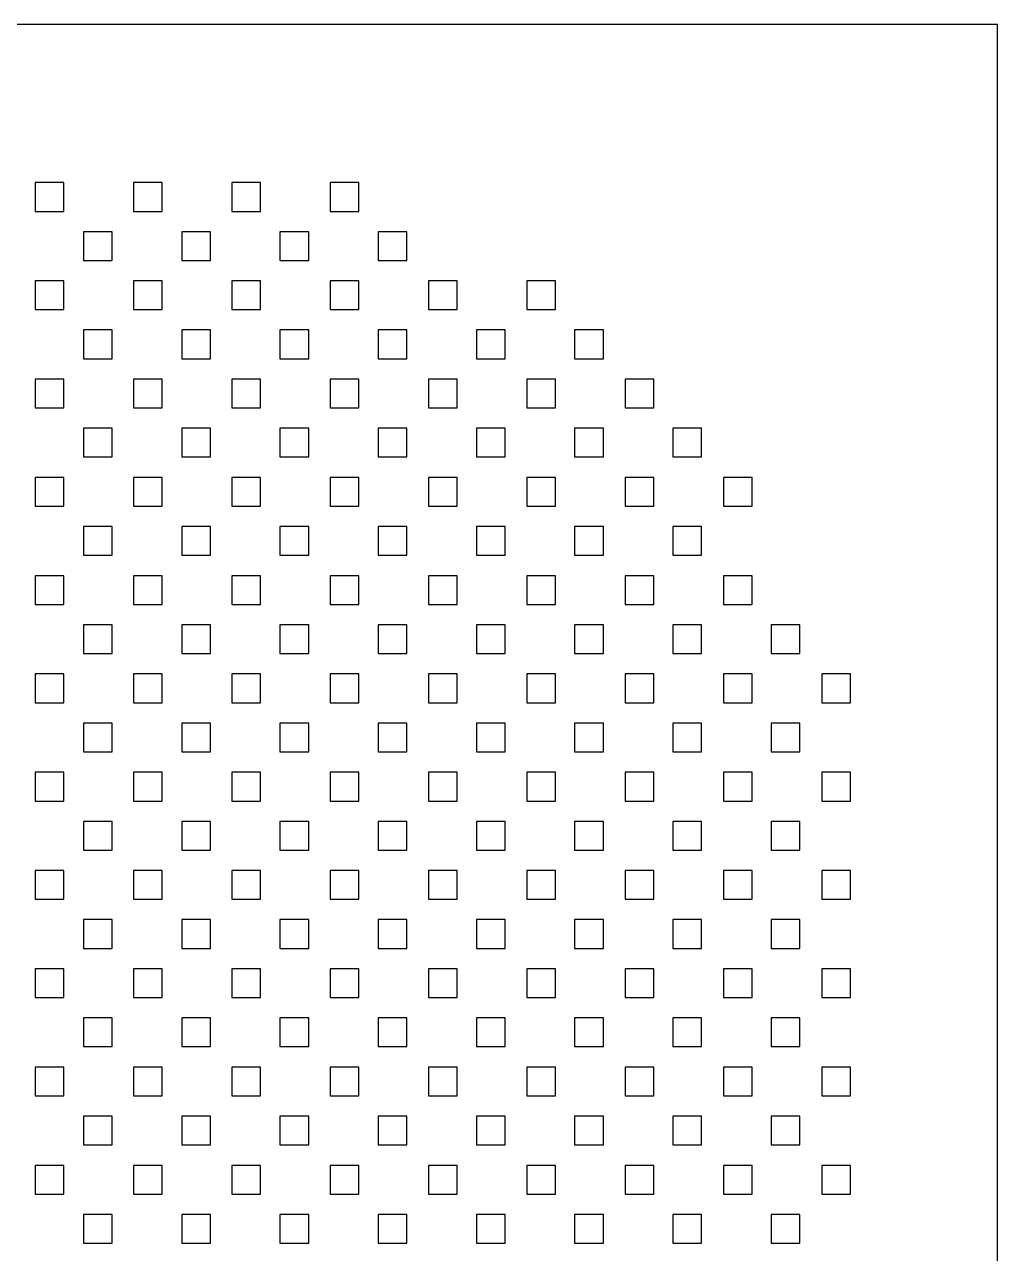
# Model space of a CAD drawing. Header units: millimetres. Extents: x 0 to 99, y -27 to 100.
# Drawn here: x 48.2 to 99, y 35.9 to 100 of the extents above; entities that cross this region are included whole.
import ezdxf

# ---------------------------------------------------------------- set-up
doc = ezdxf.new("R2010")
doc.units = ezdxf.units.MM

msp = doc.modelspace()

# ---------------------------------------------------------------- linework, layer by layer
at = {"color": 7, "linetype": 'Continuous', "lineweight": 25}
for p, q in [((99, 100), (0, 100)), ((99, 0), (99, 100)), ((50.29, 91.75), (48.79, 91.75)), ((48.79, 91.75), (48.79, 90.25)), ((50.29, 90.25), (50.29, 91.75)), ((55.42, 91.75), (53.92, 91.75)), ((53.92, 91.75), (53.92, 90.25)), ((55.42, 90.25), (55.42, 91.75)), ((60.55, 91.75), (59.05, 91.75)), ((59.05, 91.75), (59.05, 90.25)), ((60.55, 90.25), (60.55, 91.75)), ((65.68, 91.75), (64.18, 91.75)), ((64.18, 91.75), (64.18, 90.25)), ((65.68, 90.25), (65.68, 91.75)), ((48.79, 90.25), (50.29, 90.25)), ((53.92, 90.25), (55.42, 90.25)), ((59.05, 90.25), (60.55, 90.25)), ((64.18, 90.25), (65.68, 90.25)), ((52.8125, 89.1875), (51.3125, 89.1875)), ((51.3125, 89.1875), (51.3125, 87.6875)), ((52.8125, 87.6875), (52.8125, 89.1875)), ((57.9375, 89.1875), (56.4375, 89.1875)), ((56.4375, 89.1875), (56.4375, 87.6875)), ((57.9375, 87.6875), (57.9375, 89.1875)), ((63.0625, 89.1875), (61.5625, 89.1875)), ((61.5625, 89.1875), (61.5625, 87.6875)), ((63.0625, 87.6875), (63.0625, 89.1875)), ((68.1875, 89.1875), (66.6875, 89.1875)), ((66.6875, 89.1875), (66.6875, 87.6875)), ((68.1875, 87.6875), (68.1875, 89.1875)), ((51.3125, 87.6875), (52.8125, 87.6875)), ((56.4375, 87.6875), (57.9375, 87.6875)), ((61.5625, 87.6875), (63.0625, 87.6875)), ((66.6875, 87.6875), (68.1875, 87.6875)), ((50.29, 86.62), (48.79, 86.62)), ((48.79, 86.62), (48.79, 85.12)), ((50.29, 85.12), (50.29, 86.62)), ((55.42, 86.62), (53.92, 86.62)), ((53.92, 86.62), (53.92, 85.12)), ((55.42, 85.12), (55.42, 86.62)), ((60.55, 86.62), (59.05, 86.62)), ((59.05, 86.62), (59.05, 85.12)), ((60.55, 85.12), (60.55, 86.62)), ((65.68, 86.62), (64.18, 86.62)), ((64.18, 86.62), (64.18, 85.12)), ((65.68, 85.12), (65.68, 86.62)), ((70.81, 86.62), (69.31, 86.62)), ((69.31, 86.62), (69.31, 85.12)), ((70.81, 85.12), (70.81, 86.62)), ((75.94, 86.62), (74.44, 86.62)), ((74.44, 86.62), (74.44, 85.12)), ((75.94, 85.12), (75.94, 86.62)), ((48.79, 85.12), (50.29, 85.12)), ((53.92, 85.12), (55.42, 85.12)), ((59.05, 85.12), (60.55, 85.12)), ((64.18, 85.12), (65.68, 85.12)), ((69.31, 85.12), (70.81, 85.12)), ((74.44, 85.12), (75.94, 85.12)), ((52.8125, 84.0575), (51.3125, 84.0575)), ((51.3125, 84.0575), (51.3125, 82.5575)), ((52.8125, 82.5575), (52.8125, 84.0575)), ((57.9375, 84.0575), (56.4375, 84.0575)), ((56.4375, 84.0575), (56.4375, 82.5575)), ((57.9375, 82.5575), (57.9375, 84.0575)), ((63.0625, 84.0575), (61.5625, 84.0575)), ((61.5625, 84.0575), (61.5625, 82.5575)), ((63.0625, 82.5575), (63.0625, 84.0575)), ((68.1875, 84.0575), (66.6875, 84.0575)), ((66.6875, 84.0575), (66.6875, 82.5575)), ((68.1875, 82.5575), (68.1875, 84.0575)), ((73.3125, 84.0575), (71.8125, 84.0575)), ((71.8125, 84.0575), (71.8125, 82.5575)), ((73.3125, 82.5575), (73.3125, 84.0575)), ((78.4375, 84.0575), (76.9375, 84.0575)), ((76.9375, 84.0575), (76.9375, 82.5575)), ((78.4375, 82.5575), (78.4375, 84.0575)), ((51.3125, 82.5575), (52.8125, 82.5575)), ((56.4375, 82.5575), (57.9375, 82.5575)), ((61.5625, 82.5575), (63.0625, 82.5575)), ((66.6875, 82.5575), (68.1875, 82.5575)), ((71.8125, 82.5575), (73.3125, 82.5575)), ((76.9375, 82.5575), (78.4375, 82.5575)), ((50.29, 81.49), (48.79, 81.49)), ((48.79, 81.49), (48.79, 79.99)), ((50.29, 79.99), (50.29, 81.49)), ((55.42, 81.49), (53.92, 81.49)), ((53.92, 81.49), (53.92, 79.99)), ((55.42, 79.99), (55.42, 81.49)), ((60.55, 81.49), (59.05, 81.49)), ((59.05, 81.49), (59.05, 79.99)), ((60.55, 79.99), (60.55, 81.49)), ((65.68, 81.49), (64.18, 81.49)), ((64.18, 81.49), (64.18, 79.99)), ((65.68, 79.99), (65.68, 81.49)), ((70.81, 81.49), (69.31, 81.49)), ((69.31, 81.49), (69.31, 79.99)), ((70.81, 79.99), (70.81, 81.49)), ((75.94, 81.49), (74.44, 81.49)), ((74.44, 81.49), (74.44, 79.99)), ((75.94, 79.99), (75.94, 81.49)), ((81.07, 81.49), (79.57, 81.49)), ((79.57, 81.49), (79.57, 79.99)), ((81.07, 79.99), (81.07, 81.49)), ((48.79, 79.99), (50.29, 79.99)), ((53.92, 79.99), (55.42, 79.99)), ((59.05, 79.99), (60.55, 79.99)), ((64.18, 79.99), (65.68, 79.99)), ((69.31, 79.99), (70.81, 79.99)), ((74.44, 79.99), (75.94, 79.99)), ((79.57, 79.99), (81.07, 79.99)), ((52.8125, 78.9275), (51.3125, 78.9275)), ((51.3125, 78.9275), (51.3125, 77.4275)), ((52.8125, 77.4275), (52.8125, 78.9275)), ((57.9375, 78.9275), (56.4375, 78.9275)), ((56.4375, 78.9275), (56.4375, 77.4275)), ((57.9375, 77.4275), (57.9375, 78.9275)), ((63.0625, 78.9275), (61.5625, 78.9275)), ((61.5625, 78.9275), (61.5625, 77.4275)), ((63.0625, 77.4275), (63.0625, 78.9275)), ((68.1875, 78.9275), (66.6875, 78.9275)), ((66.6875, 78.9275), (66.6875, 77.4275)), ((68.1875, 77.4275), (68.1875, 78.9275)), ((73.3125, 78.9275), (71.8125, 78.9275)), ((71.8125, 78.9275), (71.8125, 77.4275)), ((73.3125, 77.4275), (73.3125, 78.9275)), ((78.4375, 78.9275), (76.9375, 78.9275)), ((76.9375, 78.9275), (76.9375, 77.4275)), ((78.4375, 77.4275), (78.4375, 78.9275)), ((83.5625, 78.9275), (82.0625, 78.9275)), ((82.0625, 78.9275), (82.0625, 77.4275)), ((83.5625, 77.4275), (83.5625, 78.9275)), ((51.3125, 77.4275), (52.8125, 77.4275)), ((56.4375, 77.4275), (57.9375, 77.4275)), ((61.5625, 77.4275), (63.0625, 77.4275)), ((66.6875, 77.4275), (68.1875, 77.4275)), ((71.8125, 77.4275), (73.3125, 77.4275)), ((76.9375, 77.4275), (78.4375, 77.4275)), ((82.0625, 77.4275), (83.5625, 77.4275)), ((50.29, 76.36), (48.79, 76.36)), ((48.79, 76.36), (48.79, 74.86)), ((50.29, 74.86), (50.29, 76.36)), ((55.42, 76.36), (53.92, 76.36)), ((53.92, 76.36), (53.92, 74.86)), ((55.42, 74.86), (55.42, 76.36)), ((60.55, 76.36), (59.05, 76.36)), ((59.05, 76.36), (59.05, 74.86)), ((60.55, 74.86), (60.55, 76.36)), ((65.68, 76.36), (64.18, 76.36)), ((64.18, 76.36), (64.18, 74.86)), ((65.68, 74.86), (65.68, 76.36)), ((70.81, 76.36), (69.31, 76.36)), ((69.31, 76.36), (69.31, 74.86)), ((70.81, 74.86), (70.81, 76.36)), ((75.94, 76.36), (74.44, 76.36)), ((74.44, 76.36), (74.44, 74.86)), ((75.94, 74.86), (75.94, 76.36)), ((81.07, 76.36), (79.57, 76.36)), ((79.57, 76.36), (79.57, 74.86)), ((81.07, 74.86), (81.07, 76.36)), ((86.2, 76.36), (84.7, 76.36)), ((84.7, 76.36), (84.7, 74.86)), ((86.2, 74.86), (86.2, 76.36)), ((48.79, 74.86), (50.29, 74.86)), ((53.92, 74.86), (55.42, 74.86)), ((59.05, 74.86), (60.55, 74.86)), ((64.18, 74.86), (65.68, 74.86)), ((69.31, 74.86), (70.81, 74.86)), ((74.44, 74.86), (75.94, 74.86)), ((79.57, 74.86), (81.07, 74.86)), ((84.7, 74.86), (86.2, 74.86)), ((52.8125, 73.7975), (51.3125, 73.7975)), ((51.3125, 73.7975), (51.3125, 72.2975)), ((52.8125, 72.2975), (52.8125, 73.7975)), ((57.9375, 73.7975), (56.4375, 73.7975)), ((56.4375, 73.7975), (56.4375, 72.2975)), ((57.9375, 72.2975), (57.9375, 73.7975)), ((63.0625, 73.7975), (61.5625, 73.7975)), ((61.5625, 73.7975), (61.5625, 72.2975)), ((63.0625, 72.2975), (63.0625, 73.7975)), ((68.1875, 73.7975), (66.6875, 73.7975)), ((66.6875, 73.7975), (66.6875, 72.2975)), ((68.1875, 72.2975), (68.1875, 73.7975)), ((73.3125, 73.7975), (71.8125, 73.7975)), ((71.8125, 73.7975), (71.8125, 72.2975)), ((73.3125, 72.2975), (73.3125, 73.7975)), ((78.4375, 73.7975), (76.9375, 73.7975)), ((76.9375, 73.7975), (76.9375, 72.2975)), ((78.4375, 72.2975), (78.4375, 73.7975)), ((83.5625, 73.7975), (82.0625, 73.7975)), ((82.0625, 73.7975), (82.0625, 72.2975)), ((83.5625, 72.2975), (83.5625, 73.7975)), ((51.3125, 72.2975), (52.8125, 72.2975)), ((56.4375, 72.2975), (57.9375, 72.2975)), ((61.5625, 72.2975), (63.0625, 72.2975)), ((66.6875, 72.2975), (68.1875, 72.2975)), ((71.8125, 72.2975), (73.3125, 72.2975)), ((76.9375, 72.2975), (78.4375, 72.2975)), ((82.0625, 72.2975), (83.5625, 72.2975)), ((50.29, 71.23), (48.79, 71.23)), ((48.79, 71.23), (48.79, 69.73)), ((50.29, 69.73), (50.29, 71.23)), ((55.42, 71.23), (53.92, 71.23)), ((53.92, 71.23), (53.92, 69.73)), ((55.42, 69.73), (55.42, 71.23)), ((60.55, 71.23), (59.05, 71.23)), ((59.05, 71.23), (59.05, 69.73)), ((60.55, 69.73), (60.55, 71.23)), ((65.68, 71.23), (64.18, 71.23)), ((64.18, 71.23), (64.18, 69.73)), ((65.68, 69.73), (65.68, 71.23)), ((70.81, 71.23), (69.31, 71.23)), ((69.31, 71.23), (69.31, 69.73)), ((70.81, 69.73), (70.81, 71.23)), ((75.94, 71.23), (74.44, 71.23)), ((74.44, 71.23), (74.44, 69.73)), ((75.94, 69.73), (75.94, 71.23)), ((81.07, 71.23), (79.57, 71.23)), ((79.57, 71.23), (79.57, 69.73)), ((81.07, 69.73), (81.07, 71.23)), ((86.2, 71.23), (84.7, 71.23)), ((84.7, 71.23), (84.7, 69.73)), ((86.2, 69.73), (86.2, 71.23)), ((48.79, 69.73), (50.29, 69.73)), ((53.92, 69.73), (55.42, 69.73)), ((59.05, 69.73), (60.55, 69.73)), ((64.18, 69.73), (65.68, 69.73)), ((69.31, 69.73), (70.81, 69.73)), ((74.44, 69.73), (75.94, 69.73)), ((79.57, 69.73), (81.07, 69.73)), ((84.7, 69.73), (86.2, 69.73)), ((52.8125, 68.6675), (51.3125, 68.6675)), ((51.3125, 68.6675), (51.3125, 67.1675)), ((52.8125, 67.1675), (52.8125, 68.6675)), ((57.9375, 68.6675), (56.4375, 68.6675)), ((56.4375, 68.6675), (56.4375, 67.1675)), ((57.9375, 67.1675), (57.9375, 68.6675)), ((63.0625, 68.6675), (61.5625, 68.6675)), ((61.5625, 68.6675), (61.5625, 67.1675)), ((63.0625, 67.1675), (63.0625, 68.6675)), ((68.1875, 68.6675), (66.6875, 68.6675)), ((66.6875, 68.6675), (66.6875, 67.1675)), ((68.1875, 67.1675), (68.1875, 68.6675)), ((73.3125, 68.6675), (71.8125, 68.6675)), ((71.8125, 68.6675), (71.8125, 67.1675)), ((73.3125, 67.1675), (73.3125, 68.6675)), ((78.4375, 68.6675), (76.9375, 68.6675)), ((76.9375, 68.6675), (76.9375, 67.1675)), ((78.4375, 67.1675), (78.4375, 68.6675)), ((83.5625, 68.6675), (82.0625, 68.6675)), ((82.0625, 68.6675), (82.0625, 67.1675)), ((83.5625, 67.1675), (83.5625, 68.6675)), ((88.6875, 68.6675), (87.1875, 68.6675)), ((87.1875, 68.6675), (87.1875, 67.1675)), ((88.6875, 67.1675), (88.6875, 68.6675)), ((51.3125, 67.1675), (52.8125, 67.1675)), ((56.4375, 67.1675), (57.9375, 67.1675)), ((61.5625, 67.1675), (63.0625, 67.1675)), ((66.6875, 67.1675), (68.1875, 67.1675)), ((71.8125, 67.1675), (73.3125, 67.1675)), ((76.9375, 67.1675), (78.4375, 67.1675)), ((82.0625, 67.1675), (83.5625, 67.1675)), ((87.1875, 67.1675), (88.6875, 67.1675)), ((50.29, 66.1), (48.79, 66.1)), ((48.79, 66.1), (48.79, 64.6)), ((50.29, 64.6), (50.29, 66.1)), ((55.42, 66.1), (53.92, 66.1)), ((53.92, 66.1), (53.92, 64.6)), ((55.42, 64.6), (55.42, 66.1)), ((60.55, 66.1), (59.05, 66.1)), ((59.05, 66.1), (59.05, 64.6)), ((60.55, 64.6), (60.55, 66.1)), ((65.68, 66.1), (64.18, 66.1)), ((64.18, 66.1), (64.18, 64.6)), ((65.68, 64.6), (65.68, 66.1)), ((70.81, 66.1), (69.31, 66.1)), ((69.31, 66.1), (69.31, 64.6)), ((70.81, 64.6), (70.81, 66.1)), ((75.94, 66.1), (74.44, 66.1)), ((74.44, 66.1), (74.44, 64.6)), ((75.94, 64.6), (75.94, 66.1)), ((81.07, 66.1), (79.57, 66.1)), ((79.57, 66.1), (79.57, 64.6)), ((81.07, 64.6), (81.07, 66.1)), ((86.2, 66.1), (84.7, 66.1)), ((84.7, 66.1), (84.7, 64.6)), ((86.2, 64.6), (86.2, 66.1)), ((91.33, 66.1), (89.83, 66.1)), ((89.83, 66.1), (89.83, 64.6)), ((91.33, 64.6), (91.33, 66.1)), ((48.79, 64.6), (50.29, 64.6)), ((53.92, 64.6), (55.42, 64.6)), ((59.05, 64.6), (60.55, 64.6)), ((64.18, 64.6), (65.68, 64.6)), ((69.31, 64.6), (70.81, 64.6)), ((74.44, 64.6), (75.94, 64.6)), ((79.57, 64.6), (81.07, 64.6)), ((84.7, 64.6), (86.2, 64.6)), ((89.83, 64.6), (91.33, 64.6)), ((52.8125, 63.5375), (51.3125, 63.5375)), ((51.3125, 63.5375), (51.3125, 62.0375)), ((52.8125, 62.0375), (52.8125, 63.5375)), ((57.9375, 63.5375), (56.4375, 63.5375)), ((56.4375, 63.5375), (56.4375, 62.0375)), ((57.9375, 62.0375), (57.9375, 63.5375)), ((63.0625, 63.5375), (61.5625, 63.5375)), ((61.5625, 63.5375), (61.5625, 62.0375)), ((63.0625, 62.0375), (63.0625, 63.5375)), ((68.1875, 63.5375), (66.6875, 63.5375)), ((66.6875, 63.5375), (66.6875, 62.0375)), ((68.1875, 62.0375), (68.1875, 63.5375)), ((73.3125, 63.5375), (71.8125, 63.5375)), ((71.8125, 63.5375), (71.8125, 62.0375)), ((73.3125, 62.0375), (73.3125, 63.5375)), ((78.4375, 63.5375), (76.9375, 63.5375)), ((76.9375, 63.5375), (76.9375, 62.0375)), ((78.4375, 62.0375), (78.4375, 63.5375)), ((83.5625, 63.5375), (82.0625, 63.5375)), ((82.0625, 63.5375), (82.0625, 62.0375)), ((83.5625, 62.0375), (83.5625, 63.5375)), ((88.6875, 63.5375), (87.1875, 63.5375)), ((87.1875, 63.5375), (87.1875, 62.0375)), ((88.6875, 62.0375), (88.6875, 63.5375)), ((51.3125, 62.0375), (52.8125, 62.0375)), ((56.4375, 62.0375), (57.9375, 62.0375)), ((61.5625, 62.0375), (63.0625, 62.0375)), ((66.6875, 62.0375), (68.1875, 62.0375)), ((71.8125, 62.0375), (73.3125, 62.0375)), ((76.9375, 62.0375), (78.4375, 62.0375)), ((82.0625, 62.0375), (83.5625, 62.0375)), ((87.1875, 62.0375), (88.6875, 62.0375)), ((50.29, 60.97), (48.79, 60.97)), ((48.79, 60.97), (48.79, 59.47)), ((50.29, 59.47), (50.29, 60.97)), ((55.42, 60.97), (53.92, 60.97)), ((53.92, 60.97), (53.92, 59.47)), ((55.42, 59.47), (55.42, 60.97)), ((60.55, 60.97), (59.05, 60.97)), ((59.05, 60.97), (59.05, 59.47)), ((60.55, 59.47), (60.55, 60.97)), ((65.68, 60.97), (64.18, 60.97)), ((64.18, 60.97), (64.18, 59.47)), ((65.68, 59.47), (65.68, 60.97)), ((70.81, 60.97), (69.31, 60.97)), ((69.31, 60.97), (69.31, 59.47)), ((70.81, 59.47), (70.81, 60.97)), ((75.94, 60.97), (74.44, 60.97)), ((74.44, 60.97), (74.44, 59.47)), ((75.94, 59.47), (75.94, 60.97)), ((81.07, 60.97), (79.57, 60.97)), ((79.57, 60.97), (79.57, 59.47)), ((81.07, 59.47), (81.07, 60.97)), ((86.2, 60.97), (84.7, 60.97)), ((84.7, 60.97), (84.7, 59.47)), ((86.2, 59.47), (86.2, 60.97)), ((91.33, 60.97), (89.83, 60.97)), ((89.83, 60.97), (89.83, 59.47)), ((91.33, 59.47), (91.33, 60.97)), ((48.79, 59.47), (50.29, 59.47)), ((53.92, 59.47), (55.42, 59.47)), ((59.05, 59.47), (60.55, 59.47)), ((64.18, 59.47), (65.68, 59.47)), ((69.31, 59.47), (70.81, 59.47)), ((74.44, 59.47), (75.94, 59.47)), ((79.57, 59.47), (81.07, 59.47)), ((84.7, 59.47), (86.2, 59.47)), ((89.83, 59.47), (91.33, 59.47)), ((52.8125, 58.4075), (51.3125, 58.4075)), ((51.3125, 58.4075), (51.3125, 56.9075)), ((52.8125, 56.9075), (52.8125, 58.4075)), ((57.9375, 58.4075), (56.4375, 58.4075)), ((56.4375, 58.4075), (56.4375, 56.9075)), ((57.9375, 56.9075), (57.9375, 58.4075)), ((63.0625, 58.4075), (61.5625, 58.4075)), ((61.5625, 58.4075), (61.5625, 56.9075)), ((63.0625, 56.9075), (63.0625, 58.4075)), ((68.1875, 58.4075), (66.6875, 58.4075)), ((66.6875, 58.4075), (66.6875, 56.9075)), ((68.1875, 56.9075), (68.1875, 58.4075)), ((73.3125, 58.4075), (71.8125, 58.4075)), ((71.8125, 58.4075), (71.8125, 56.9075)), ((73.3125, 56.9075), (73.3125, 58.4075)), ((78.4375, 58.4075), (76.9375, 58.4075)), ((76.9375, 58.4075), (76.9375, 56.9075)), ((78.4375, 56.9075), (78.4375, 58.4075)), ((83.5625, 58.4075), (82.0625, 58.4075)), ((82.0625, 58.4075), (82.0625, 56.9075)), ((83.5625, 56.9075), (83.5625, 58.4075)), ((88.6875, 58.4075), (87.1875, 58.4075)), ((87.1875, 58.4075), (87.1875, 56.9075)), ((88.6875, 56.9075), (88.6875, 58.4075)), ((51.3125, 56.9075), (52.8125, 56.9075)), ((56.4375, 56.9075), (57.9375, 56.9075)), ((61.5625, 56.9075), (63.0625, 56.9075)), ((66.6875, 56.9075), (68.1875, 56.9075)), ((71.8125, 56.9075), (73.3125, 56.9075)), ((76.9375, 56.9075), (78.4375, 56.9075)), ((82.0625, 56.9075), (83.5625, 56.9075)), ((87.1875, 56.9075), (88.6875, 56.9075)), ((50.29, 55.84), (48.79, 55.84)), ((48.79, 55.84), (48.79, 54.34)), ((50.29, 54.34), (50.29, 55.84)), ((55.42, 55.84), (53.92, 55.84)), ((53.92, 55.84), (53.92, 54.34)), ((55.42, 54.34), (55.42, 55.84)), ((60.55, 55.84), (59.05, 55.84)), ((59.05, 55.84), (59.05, 54.34)), ((60.55, 54.34), (60.55, 55.84)), ((65.68, 55.84), (64.18, 55.84)), ((64.18, 55.84), (64.18, 54.34)), ((65.68, 54.34), (65.68, 55.84)), ((70.81, 55.84), (69.31, 55.84)), ((69.31, 55.84), (69.31, 54.34)), ((70.81, 54.34), (70.81, 55.84)), ((75.94, 55.84), (74.44, 55.84)), ((74.44, 55.84), (74.44, 54.34)), ((75.94, 54.34), (75.94, 55.84)), ((81.07, 55.84), (79.57, 55.84)), ((79.57, 55.84), (79.57, 54.34)), ((81.07, 54.34), (81.07, 55.84)), ((86.2, 55.84), (84.7, 55.84)), ((84.7, 55.84), (84.7, 54.34)), ((86.2, 54.34), (86.2, 55.84)), ((91.33, 55.84), (89.83, 55.84)), ((89.83, 55.84), (89.83, 54.34)), ((91.33, 54.34), (91.33, 55.84)), ((48.79, 54.34), (50.29, 54.34)), ((53.92, 54.34), (55.42, 54.34)), ((59.05, 54.34), (60.55, 54.34)), ((64.18, 54.34), (65.68, 54.34)), ((69.31, 54.34), (70.81, 54.34)), ((74.44, 54.34), (75.94, 54.34)), ((79.57, 54.34), (81.07, 54.34)), ((84.7, 54.34), (86.2, 54.34)), ((89.83, 54.34), (91.33, 54.34)), ((52.8125, 53.2775), (51.3125, 53.2775)), ((51.3125, 53.2775), (51.3125, 51.7775)), ((52.8125, 51.7775), (52.8125, 53.2775)), ((57.9375, 53.2775), (56.4375, 53.2775)), ((56.4375, 53.2775), (56.4375, 51.7775)), ((57.9375, 51.7775), (57.9375, 53.2775)), ((63.0625, 53.2775), (61.5625, 53.2775)), ((61.5625, 53.2775), (61.5625, 51.7775)), ((63.0625, 51.7775), (63.0625, 53.2775)), ((68.1875, 53.2775), (66.6875, 53.2775)), ((66.6875, 53.2775), (66.6875, 51.7775)), ((68.1875, 51.7775), (68.1875, 53.2775)), ((73.3125, 53.2775), (71.8125, 53.2775)), ((71.8125, 53.2775), (71.8125, 51.7775)), ((73.3125, 51.7775), (73.3125, 53.2775)), ((78.4375, 53.2775), (76.9375, 53.2775)), ((76.9375, 53.2775), (76.9375, 51.7775)), ((78.4375, 51.7775), (78.4375, 53.2775)), ((83.5625, 53.2775), (82.0625, 53.2775)), ((82.0625, 53.2775), (82.0625, 51.7775)), ((83.5625, 51.7775), (83.5625, 53.2775)), ((88.6875, 53.2775), (87.1875, 53.2775)), ((87.1875, 53.2775), (87.1875, 51.7775)), ((88.6875, 51.7775), (88.6875, 53.2775)), ((51.3125, 51.7775), (52.8125, 51.7775)), ((56.4375, 51.7775), (57.9375, 51.7775)), ((61.5625, 51.7775), (63.0625, 51.7775)), ((66.6875, 51.7775), (68.1875, 51.7775)), ((71.8125, 51.7775), (73.3125, 51.7775)), ((76.9375, 51.7775), (78.4375, 51.7775)), ((82.0625, 51.7775), (83.5625, 51.7775)), ((87.1875, 51.7775), (88.6875, 51.7775)), ((50.29, 50.71), (48.79, 50.71)), ((48.79, 50.71), (48.79, 49.21)), ((50.29, 49.21), (50.29, 50.71)), ((55.42, 50.71), (53.92, 50.71)), ((53.92, 50.71), (53.92, 49.21)), ((55.42, 49.21), (55.42, 50.71)), ((60.55, 50.71), (59.05, 50.71)), ((59.05, 50.71), (59.05, 49.21)), ((60.55, 49.21), (60.55, 50.71)), ((65.68, 50.71), (64.18, 50.71)), ((64.18, 50.71), (64.18, 49.21)), ((65.68, 49.21), (65.68, 50.71)), ((70.81, 50.71), (69.31, 50.71)), ((69.31, 50.71), (69.31, 49.21)), ((70.81, 49.21), (70.81, 50.71)), ((75.94, 50.71), (74.44, 50.71)), ((74.44, 50.71), (74.44, 49.21)), ((75.94, 49.21), (75.94, 50.71)), ((81.07, 50.71), (79.57, 50.71)), ((79.57, 50.71), (79.57, 49.21)), ((81.07, 49.21), (81.07, 50.71)), ((86.2, 50.71), (84.7, 50.71)), ((84.7, 50.71), (84.7, 49.21)), ((86.2, 49.21), (86.2, 50.71)), ((91.33, 50.71), (89.83, 50.71)), ((89.83, 50.71), (89.83, 49.21)), ((91.33, 49.21), (91.33, 50.71)), ((48.79, 49.21), (50.29, 49.21)), ((53.92, 49.21), (55.42, 49.21)), ((59.05, 49.21), (60.55, 49.21)), ((64.18, 49.21), (65.68, 49.21)), ((69.31, 49.21), (70.81, 49.21)), ((74.44, 49.21), (75.94, 49.21)), ((79.57, 49.21), (81.07, 49.21)), ((84.7, 49.21), (86.2, 49.21)), ((89.83, 49.21), (91.33, 49.21)), ((52.8125, 48.1475), (51.3125, 48.1475)), ((51.3125, 48.1475), (51.3125, 46.6475)), ((52.8125, 46.6475), (52.8125, 48.1475)), ((57.9375, 48.1475), (56.4375, 48.1475)), ((56.4375, 48.1475), (56.4375, 46.6475)), ((57.9375, 46.6475), (57.9375, 48.1475)), ((63.0625, 48.1475), (61.5625, 48.1475)), ((61.5625, 48.1475), (61.5625, 46.6475)), ((63.0625, 46.6475), (63.0625, 48.1475)), ((68.1875, 48.1475), (66.6875, 48.1475)), ((66.6875, 48.1475), (66.6875, 46.6475)), ((68.1875, 46.6475), (68.1875, 48.1475)), ((73.3125, 48.1475), (71.8125, 48.1475)), ((71.8125, 48.1475), (71.8125, 46.6475)), ((73.3125, 46.6475), (73.3125, 48.1475)), ((78.4375, 48.1475), (76.9375, 48.1475)), ((76.9375, 48.1475), (76.9375, 46.6475)), ((78.4375, 46.6475), (78.4375, 48.1475)), ((83.5625, 48.1475), (82.0625, 48.1475)), ((82.0625, 48.1475), (82.0625, 46.6475)), ((83.5625, 46.6475), (83.5625, 48.1475)), ((88.6875, 48.1475), (87.1875, 48.1475)), ((87.1875, 48.1475), (87.1875, 46.6475)), ((88.6875, 46.6475), (88.6875, 48.1475)), ((51.3125, 46.6475), (52.8125, 46.6475)), ((56.4375, 46.6475), (57.9375, 46.6475)), ((61.5625, 46.6475), (63.0625, 46.6475)), ((66.6875, 46.6475), (68.1875, 46.6475)), ((71.8125, 46.6475), (73.3125, 46.6475)), ((76.9375, 46.6475), (78.4375, 46.6475)), ((82.0625, 46.6475), (83.5625, 46.6475)), ((87.1875, 46.6475), (88.6875, 46.6475)), ((50.29, 45.58), (48.79, 45.58)), ((48.79, 45.58), (48.79, 44.08)), ((50.29, 44.08), (50.29, 45.58)), ((55.42, 45.58), (53.92, 45.58)), ((53.92, 45.58), (53.92, 44.08)), ((55.42, 44.08), (55.42, 45.58)), ((60.55, 45.58), (59.05, 45.58)), ((59.05, 45.58), (59.05, 44.08)), ((60.55, 44.08), (60.55, 45.58)), ((65.68, 45.58), (64.18, 45.58)), ((64.18, 45.58), (64.18, 44.08)), ((65.68, 44.08), (65.68, 45.58)), ((70.81, 45.58), (69.31, 45.58)), ((69.31, 45.58), (69.31, 44.08)), ((70.81, 44.08), (70.81, 45.58)), ((75.94, 45.58), (74.44, 45.58)), ((74.44, 45.58), (74.44, 44.08)), ((75.94, 44.08), (75.94, 45.58)), ((81.07, 45.58), (79.57, 45.58)), ((79.57, 45.58), (79.57, 44.08)), ((81.07, 44.08), (81.07, 45.58)), ((86.2, 45.58), (84.7, 45.58)), ((84.7, 45.58), (84.7, 44.08)), ((86.2, 44.08), (86.2, 45.58)), ((91.33, 45.58), (89.83, 45.58)), ((89.83, 45.58), (89.83, 44.08)), ((91.33, 44.08), (91.33, 45.58)), ((48.79, 44.08), (50.29, 44.08)), ((53.92, 44.08), (55.42, 44.08)), ((59.05, 44.08), (60.55, 44.08)), ((64.18, 44.08), (65.68, 44.08)), ((69.31, 44.08), (70.81, 44.08)), ((74.44, 44.08), (75.94, 44.08)), ((79.57, 44.08), (81.07, 44.08)), ((84.7, 44.08), (86.2, 44.08)), ((89.83, 44.08), (91.33, 44.08)), ((52.8125, 43.0175), (51.3125, 43.0175)), ((51.3125, 43.0175), (51.3125, 41.5175)), ((52.8125, 41.5175), (52.8125, 43.0175)), ((57.9375, 43.0175), (56.4375, 43.0175)), ((56.4375, 43.0175), (56.4375, 41.5175)), ((57.9375, 41.5175), (57.9375, 43.0175)), ((63.0625, 43.0175), (61.5625, 43.0175)), ((61.5625, 43.0175), (61.5625, 41.5175)), ((63.0625, 41.5175), (63.0625, 43.0175)), ((68.1875, 43.0175), (66.6875, 43.0175)), ((66.6875, 43.0175), (66.6875, 41.5175)), ((68.1875, 41.5175), (68.1875, 43.0175)), ((73.3125, 43.0175), (71.8125, 43.0175)), ((71.8125, 43.0175), (71.8125, 41.5175)), ((73.3125, 41.5175), (73.3125, 43.0175)), ((78.4375, 43.0175), (76.9375, 43.0175)), ((76.9375, 43.0175), (76.9375, 41.5175)), ((78.4375, 41.5175), (78.4375, 43.0175)), ((83.5625, 43.0175), (82.0625, 43.0175)), ((82.0625, 43.0175), (82.0625, 41.5175)), ((83.5625, 41.5175), (83.5625, 43.0175)), ((88.6875, 43.0175), (87.1875, 43.0175)), ((87.1875, 43.0175), (87.1875, 41.5175)), ((88.6875, 41.5175), (88.6875, 43.0175)), ((51.3125, 41.5175), (52.8125, 41.5175)), ((56.4375, 41.5175), (57.9375, 41.5175)), ((61.5625, 41.5175), (63.0625, 41.5175)), ((66.6875, 41.5175), (68.1875, 41.5175)), ((71.8125, 41.5175), (73.3125, 41.5175)), ((76.9375, 41.5175), (78.4375, 41.5175)), ((82.0625, 41.5175), (83.5625, 41.5175)), ((87.1875, 41.5175), (88.6875, 41.5175)), ((50.29, 40.45), (48.79, 40.45)), ((48.79, 40.45), (48.79, 38.95)), ((50.29, 38.95), (50.29, 40.45)), ((55.42, 40.45), (53.92, 40.45)), ((53.92, 40.45), (53.92, 38.95)), ((55.42, 38.95), (55.42, 40.45)), ((60.55, 40.45), (59.05, 40.45)), ((59.05, 40.45), (59.05, 38.95)), ((60.55, 38.95), (60.55, 40.45)), ((65.68, 40.45), (64.18, 40.45)), ((64.18, 40.45), (64.18, 38.95)), ((65.68, 38.95), (65.68, 40.45)), ((70.81, 40.45), (69.31, 40.45)), ((69.31, 40.45), (69.31, 38.95)), ((70.81, 38.95), (70.81, 40.45)), ((75.94, 40.45), (74.44, 40.45)), ((74.44, 40.45), (74.44, 38.95)), ((75.94, 38.95), (75.94, 40.45)), ((81.07, 40.45), (79.57, 40.45)), ((79.57, 40.45), (79.57, 38.95)), ((81.07, 38.95), (81.07, 40.45)), ((86.2, 40.45), (84.7, 40.45)), ((84.7, 40.45), (84.7, 38.95)), ((86.2, 38.95), (86.2, 40.45)), ((91.33, 40.45), (89.83, 40.45)), ((89.83, 40.45), (89.83, 38.95)), ((91.33, 38.95), (91.33, 40.45)), ((48.79, 38.95), (50.29, 38.95)), ((53.92, 38.95), (55.42, 38.95)), ((59.05, 38.95), (60.55, 38.95)), ((64.18, 38.95), (65.68, 38.95)), ((69.31, 38.95), (70.81, 38.95)), ((74.44, 38.95), (75.94, 38.95)), ((79.57, 38.95), (81.07, 38.95)), ((84.7, 38.95), (86.2, 38.95)), ((89.83, 38.95), (91.33, 38.95)), ((52.8125, 37.8875), (51.3125, 37.8875)), ((51.3125, 37.8875), (51.3125, 36.3875)), ((52.8125, 36.3875), (52.8125, 37.8875)), ((57.9375, 37.8875), (56.4375, 37.8875)), ((56.4375, 37.8875), (56.4375, 36.3875)), ((57.9375, 36.3875), (57.9375, 37.8875)), ((63.0625, 37.8875), (61.5625, 37.8875)), ((61.5625, 37.8875), (61.5625, 36.3875)), ((63.0625, 36.3875), (63.0625, 37.8875)), ((68.1875, 37.8875), (66.6875, 37.8875)), ((66.6875, 37.8875), (66.6875, 36.3875)), ((68.1875, 36.3875), (68.1875, 37.8875)), ((73.3125, 37.8875), (71.8125, 37.8875)), ((71.8125, 37.8875), (71.8125, 36.3875)), ((73.3125, 36.3875), (73.3125, 37.8875)), ((78.4375, 37.8875), (76.9375, 37.8875)), ((76.9375, 37.8875), (76.9375, 36.3875)), ((78.4375, 36.3875), (78.4375, 37.8875)), ((83.5625, 37.8875), (82.0625, 37.8875)), ((82.0625, 37.8875), (82.0625, 36.3875)), ((83.5625, 36.3875), (83.5625, 37.8875)), ((88.6875, 37.8875), (87.1875, 37.8875)), ((87.1875, 37.8875), (87.1875, 36.3875)), ((88.6875, 36.3875), (88.6875, 37.8875)), ((51.3125, 36.3875), (52.8125, 36.3875)), ((56.4375, 36.3875), (57.9375, 36.3875)), ((61.5625, 36.3875), (63.0625, 36.3875)), ((66.6875, 36.3875), (68.1875, 36.3875)), ((71.8125, 36.3875), (73.3125, 36.3875)), ((76.9375, 36.3875), (78.4375, 36.3875)), ((82.0625, 36.3875), (83.5625, 36.3875)), ((87.1875, 36.3875), (88.6875, 36.3875))]:
    msp.add_line(p, q, dxfattribs=at)

doc.saveas('drawing.dxf')
